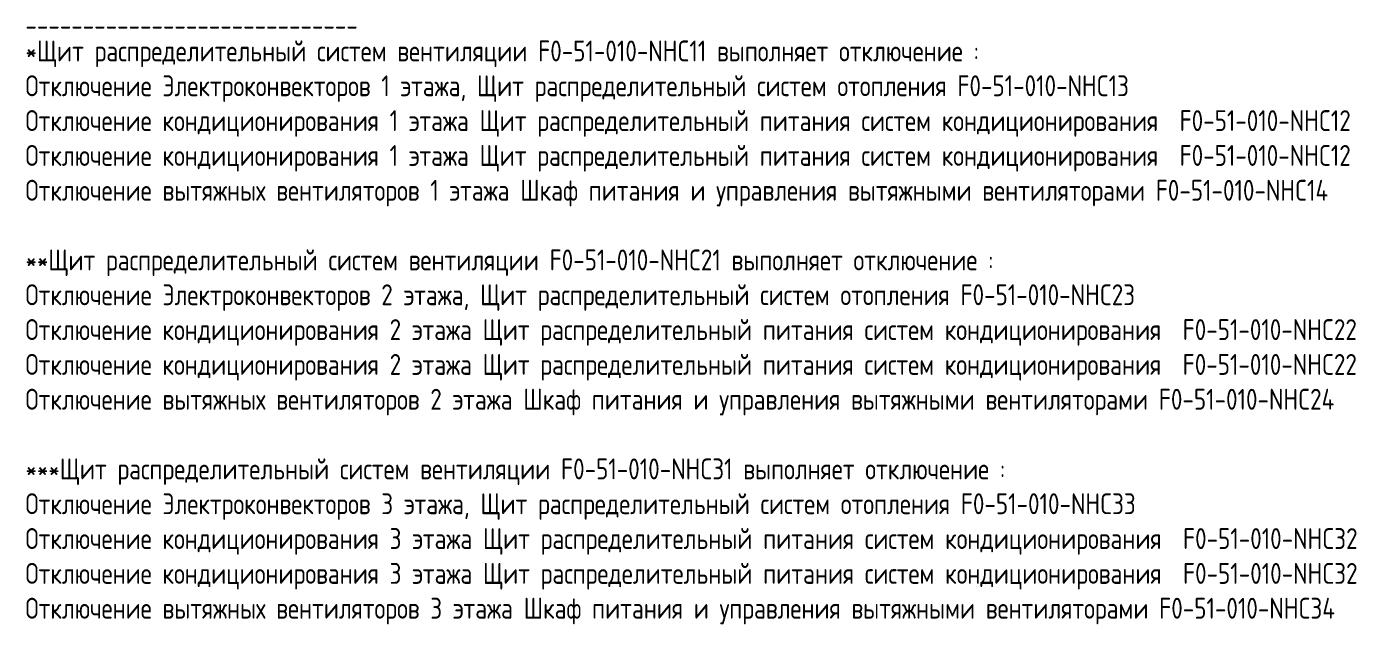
# Model space of a CAD drawing. Header units: millimetres. Extents: x 127230 to 906013, y -355313 to -209225.
# Drawn here: x 212001 to 227914, y -355313 to -348160 of the extents above; entities that cross this region are included whole.
import ezdxf

# ---------------------------------------------------------------- set-up
doc = ezdxf.new("R2010")
doc.units = ezdxf.units.MM
doc.styles.add('SAI', font='gost_0.ttf')

msp = doc.modelspace()

# ---------------------------------------------------------------- texts
at = {"insert": (211687, -347910), "char_height": 300, "width": 18930.56, "attachment_point": 1, "style": 'SAI'}
msp.add_mtext('\\pxi-3,l4,r6.37917,b0.25,sm1,ql,t4;{\\H0.83333x;_____________________________\\P*Щит распределительный систем вентиляции F0-51-010-NHC11 выполняет отключение :\\PОтключение Электроконвекторов 1 этажа, Щит распределительный систем отопления F0-51-010-NHC13\\PОтключение кондиционирования 1 этажа Щит распределительный питания систем кондиционирования  F0-51-010-NHC12\\PОтключение кондиционирования 1 этажа Щит распределительный питания систем кондиционирования  F0-51-010-NHC12\\PОтключение вытяжных вентиляторов 1 этажа Шкаф питания и управления вытяжными вентиляторами F0-51-010-NHC14\\P\\P**Щит распределительный систем вентиляции F0-51-010-NHC21 выполняет отключение :\\PОтключение Электроконвекторов 2 этажа, Щит распределительный систем отопления F0-51-010-NHC23\\PОтключение кондиционирования 2 этажа Щит распределительный питания систем кондиционирования  F0-51-010-NHC22\\PОтключение кондиционирования 2 этажа Щит распределительный питания систем кондиционирования  F0-51-010-NHC22\\PОтключение вытяжных вентиляторов 2 этажа Шкаф питания и управления вытяжными вентиляторами F0-51-010-NHC24\\P\\P***Щит распределительный систем вентиляции F0-51-010-NHC31 выполняет отключение :\\PОтключение Электроконвекторов 3 этажа, Щит распределительный систем отопления F0-51-010-NHC33\\PОтключение кондиционирования 3 этажа Щит распределительный питания систем кондиционирования  F0-51-010-NHC32\\PОтключение кондиционирования 3 этажа Щит распределительный питания систем кондиционирования  F0-51-010-NHC32\\PОтключение вытяжных вентиляторов 3 этажа Шкаф питания и управления вытяжными вентиляторами F0-51-010-NHC34}', dxfattribs=at)

doc.saveas('drawing.dxf')
